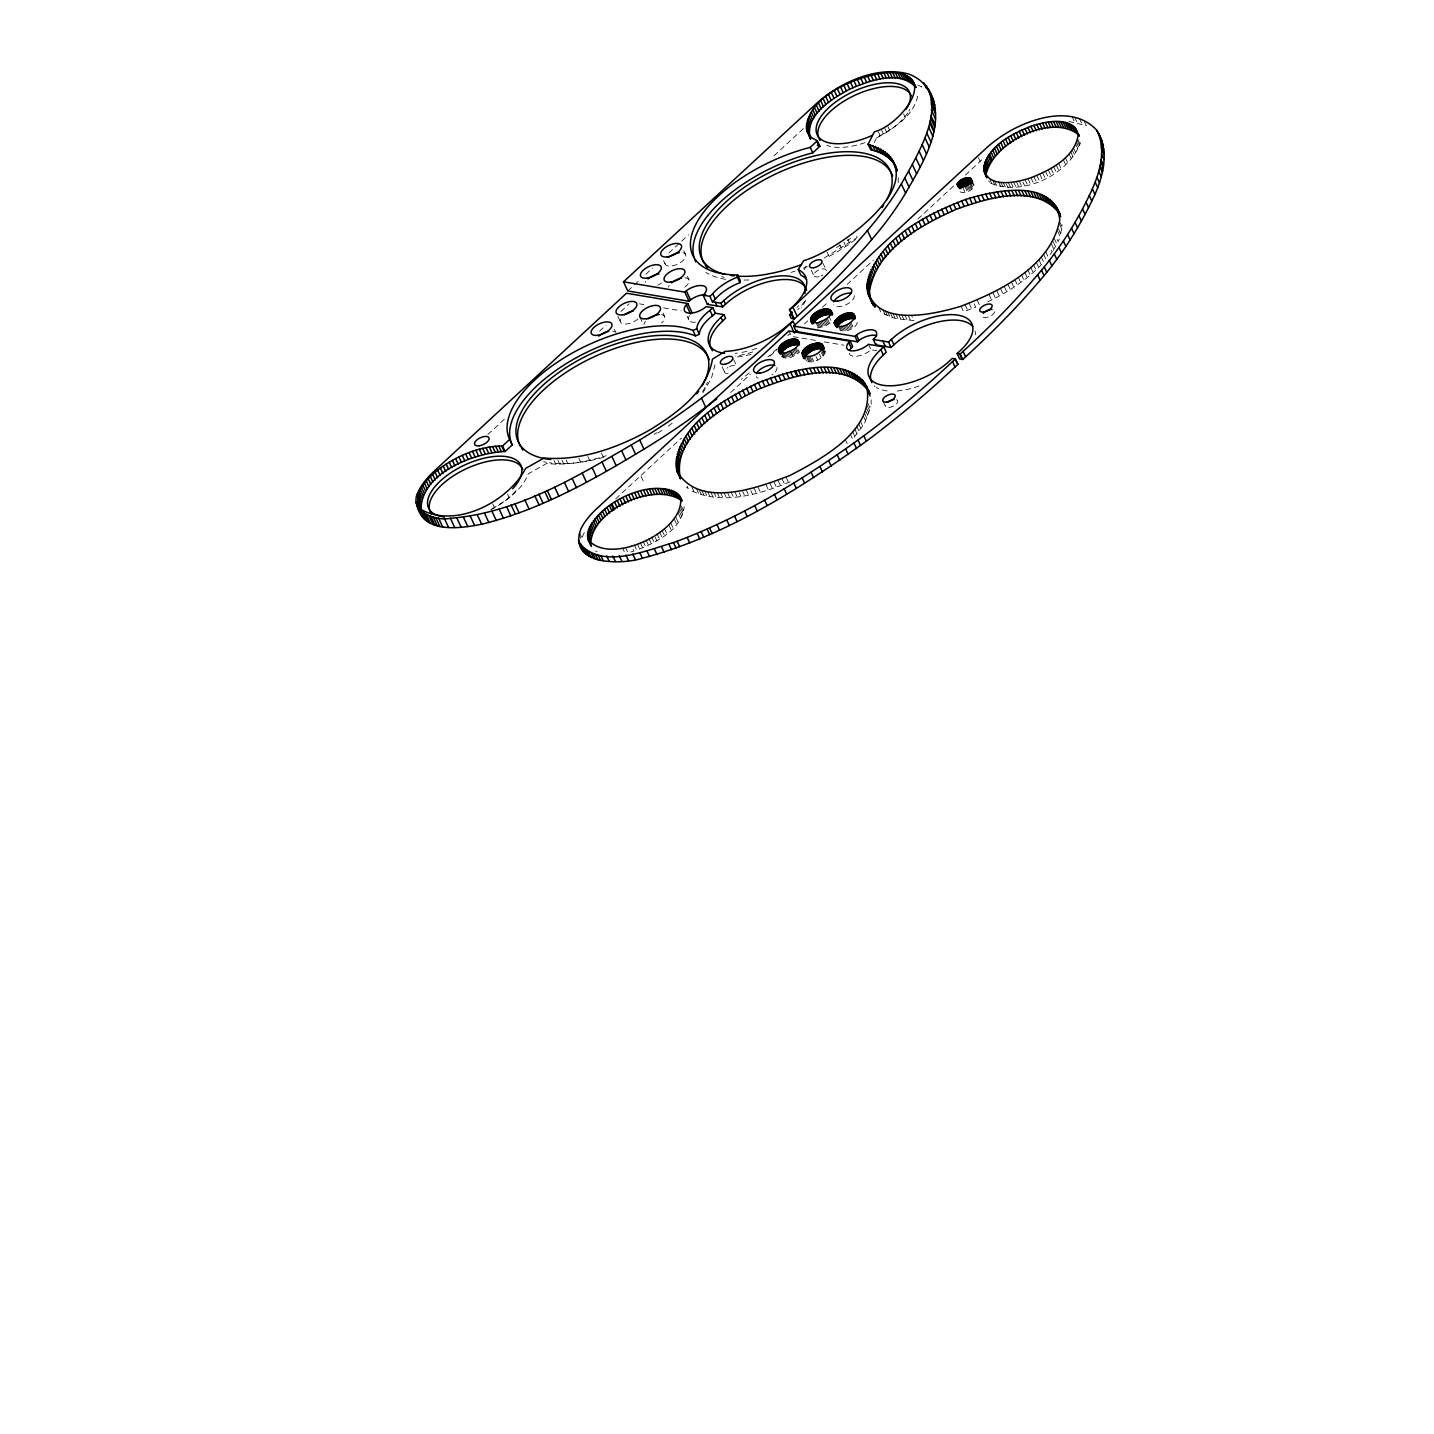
<?xml version="1.0" encoding="UTF-8"?>
<svg xmlns="http://www.w3.org/2000/svg" width="1434" height="1434" viewBox="0 0 1434 1434"><rect width="100%" height="100%" fill="white"/><g stroke="black" fill="none" stroke-linecap="round" stroke-linejoin="round"><path stroke-width="0.75" stroke-dasharray="5 3.75" d="M825.5 351.294C823.743 359.038 811.931 364.684 805.048 360.49M871.137 404.245L871.155 399.835M1057.629 231.179L1060.156 236.61L1062.325 224.923M898.168 182.799L898.311 175.217M715.046 364.594L711.443 378.235L702.875 392.862M917.688 96.221C913.315 116.262 893.776 128.361 876.873 137.323L874.202 142.629M990.751 183.247C1022.908 196.691 1068.438 174.948 1080.501 142.719M634.258 544.741L636.786 550.172C656.252 542.375 681.867 529.953 684.179 506.543M850.129 433.928L852.656 439.36L864.361 423.765L870.868 406.539M960.027 191.833C964.957 194.253 973.973 190.346 973.937 184.538M584.337 532.552A75.142 35.276 -25 0 0 583.387 534.416L581.451 539.489L578.924 534.057M1059.224 239.066L1058.131 241.575L1055.603 236.144M1053.094 250.43L1056.876 244.103L1054.349 238.671M804.062 269.7L806.231 266.132M1050.262 254.427L1052.144 251.828L1049.616 246.397M987.65 301.929C1008.371 291.998 1028.035 279.182 1043.755 262.261L1041.227 256.829M965.405 175.091L982.577 159.12M627.787 290.959L632.717 286.406M634.348 284.882L639.277 280.329M645.856 274.252L652.416 268.176M668.853 252.993L688.553 234.764M773.966 155.804L803.524 128.468M487.847 434.484L505.915 417.778M599.52 331.218L606.098 325.142M620.886 311.483L629.096 303.883M804.438 323.923L807.718 320.875M822.507 307.217L827.436 302.664M847.135 284.434L873.431 260.128M917.778 219.133L953.897 185.721M615.67 498.871L681.365 438.123M730.641 392.558L750.358 374.328M770.058 356.116L776.636 350.039M781.422 356.528C787.051 360.454 794.902 356.134 799.455 352.172L796.928 346.741M490.697 509.895A50.853 23.876 -25 0 0 501.434 503.459C512.279 495.806 523.535 486.789 528.178 473.883L546.533 463.541C566.699 465.548 587.008 461.676 606.223 455.743M817.38 327.92L824.855 326.396L831.612 322.023L829.085 316.591M842.027 326.145L844.554 331.577C849.627 330.376 859.952 325.841 856.69 319.423M824.317 257.941L857.173 237.632L855.471 233.975M503.621 501.846L491.217 509.285M662.096 430.308L658.547 432.602A103.965 48.81 -25 0 1 654.926 434.825M654.155 434.377L656.951 432.709M692.138 491.145C724.475 505.646 761.669 493.654 792.59 480.856M961.067 306.195L963.594 311.626L967.627 310.228L975.694 307.163L973.166 301.749M630.87 552L633.828 551.14L631.301 545.709M878.683 307.396L881.211 312.827L895.372 318.599L913.96 320.589L911.432 315.157M1068.814 121.442L1086.291 125.6L1083.763 120.169M639.492 303.829L643.866 304.564M663.583 307.88L681.096 310.82M815.498 340.414L791.407 336.363L788.879 330.949M824.245 341.884L843.963 345.2M849.197 353.248A13.731 6.435 -25 0 0 850.721 355.309L851.384 355.668A13.731 6.435 -25 0 0 871.012 349.735L876.748 350.703M917.85 85.036L921.775 87.062L920.072 83.423M595.594 550.979L597.082 551.857M686.545 487.219L688.266 488.618L685.739 483.186M988.564 180.989L989.568 182.172M1079.39 118.466L1081.917 123.898M1074.604 117.086L1077.131 122.517M1072.023 116.566L1074.55 121.998M1077.705 138.99L1080.232 144.422M1077.239 140.747L1079.766 146.178M1076.593 142.558L1079.121 147.989M1075.769 144.386L1078.296 149.817M1073.6 148.15L1076.127 153.581M1072.256 150.068L1074.783 155.481M1070.75 151.968L1073.277 157.399M1069.083 153.886L1071.61 159.317M1065.319 157.686L1067.846 163.118M1063.221 159.568L1065.749 164.982M1058.65 163.207L1061.178 168.638M1056.213 164.964L1058.74 170.395M1053.649 166.667L1056.195 172.098M1051.014 168.334L1053.542 173.747M1048.29 169.911L1050.835 175.342M1045.511 171.435L1048.039 176.848M1042.661 172.869L1045.189 178.3M1039.775 174.231L1042.303 179.644M1059.69 221.732L1062.218 227.164M1036.854 175.504L1039.381 180.917M1059.439 224.027L1061.967 229.44M1033.896 176.669L1036.424 182.1M1058.4 228.741L1060.927 234.172M1030.938 177.744L1033.466 183.176M1027.963 178.73L1030.508 184.161M1025.023 179.608L1027.551 185.022M1052.914 241.235L1055.46 246.666M1022.944 182.172L1024.629 185.793M1051.355 243.816L1053.882 249.229M1019.198 181.025L1021.725 186.438M1016.347 181.562L1018.875 186.976M1013.569 181.975L1016.097 187.406M1045.709 251.613L1048.236 257.045M1010.845 182.279L1013.372 187.711M1043.54 254.23L1046.067 259.644M1008.192 182.459L1010.737 187.89M1006.489 184.341L1008.174 187.962M1003.191 182.476L1005.718 187.908M1038.772 259.429L1041.299 264.86M1000.842 182.297L1003.388 187.729M1036.19 262.028L1038.718 267.459M998.62 181.993L1001.147 187.424M994.569 181.06L997.096 186.474M1033.466 264.591L1036.011 270.022M992.74 180.415L995.286 185.828M989.568 178.784L992.095 184.215M1030.634 267.154L1033.161 272.585M978.49 157.794L980.175 161.415M1027.694 269.682L1030.221 275.113M1024.629 272.173L1027.156 277.604M1021.456 274.647L1023.984 280.078M1018.176 277.067L1020.703 282.498M971.589 180.29L974.116 185.721M971.41 180.971L973.955 186.402M970.549 182.423L973.077 187.854M969.868 183.176L972.395 188.607M1014.806 279.451L1017.333 284.882M969.904 185.703L971.589 189.324M968.129 184.592L970.657 190.023M967.108 185.237L969.635 190.668M1011.346 281.799L1013.874 287.212M966.014 185.811L968.542 191.242M964.867 186.312L967.394 191.726M962.59 187.012L965.118 192.425M1007.797 284.075L1010.325 289.507M1004.176 286.316L1006.704 291.729M1000.484 288.485L1003.011 293.916M996.72 290.6L999.247 296.013M992.902 292.644L995.429 298.057M989.03 294.615L991.557 300.029M903.599 113.949L905.32 117.606M977.181 300.082L979.709 305.514M887.879 126.515L889.582 130.171M969.133 303.309L971.66 308.74M884.832 128.433L886.535 132.089M965.1 304.797L967.627 310.228M881.677 130.261L883.38 133.918M878.468 132.018L880.171 135.674M908.081 315.104L910.608 320.535M904.818 314.942L907.346 320.356M901.663 314.655L904.191 320.087M898.598 314.279L901.144 319.692M895.676 313.777L898.204 319.208M892.844 313.186L895.372 318.599M890.156 312.469L892.683 317.9M887.592 311.662L890.12 317.093M885.154 310.748L887.682 316.179M882.86 309.726L885.387 315.157M847.852 239.442L849.555 243.099M843.855 242.095L845.558 245.752M839.786 244.694L841.489 248.333M827.024 252.008L828.727 255.664M868.484 344.321L871.012 349.735M850.81 322.202L853.338 327.633M822.775 262.834L826.199 270.148M849.681 322.973L852.226 328.404M848.498 323.69L851.025 329.121M847.046 324.442L849.77 329.784M882.806 400.857L885.334 406.288M845.952 324.926L848.48 330.358M844.644 325.428L847.171 330.86M843.317 325.841L845.845 331.272M840.772 326.36L843.3 331.792M839.589 326.468L842.116 331.899M838.478 326.468L841.005 331.899M811.268 270.219L813.831 275.704M867.911 403.456L870.438 408.887M827.167 318.24L829.694 323.672M867.301 405.84L869.829 411.271M826.056 319.011L828.583 324.442M866.53 408.278L869.058 413.709M824.855 319.728L827.4 325.159M823.618 320.374L826.145 325.805M865.598 410.751L868.126 416.165M822.309 320.965L824.855 326.396M864.505 413.243L867.032 418.674M821.001 321.467L823.528 326.88M819.692 321.879L822.22 327.293M863.25 415.77L865.778 421.202M818.402 322.184L820.929 327.615M817.147 322.399L819.674 327.812M815.946 322.507L818.491 327.92M860.257 420.915L862.784 426.328M822.811 347.243L825.321 352.8M858.518 423.496L861.045 428.927M822.453 348.175L824.998 353.606M821.969 349.018L824.496 354.431M821.341 349.86L823.869 355.291M856.636 426.095L859.163 431.526M821.395 352.513L823.08 356.134M854.61 428.712L857.138 434.143M819.477 354.162L821.162 357.783M852.441 431.329L854.969 436.743M815.928 356.313L817.613 359.916M812.002 357.801L813.687 361.404M809.869 356.295L812.397 361.727M808.615 356.51L811.142 361.942M807.414 356.618L809.959 362.031M845.092 439.127L847.619 444.54M806.32 356.618L808.848 362.031M804.402 356.295L806.93 361.727M796.013 347.584L798.559 352.997M795.01 348.39L797.537 353.804M793.898 349.161L796.426 354.574M792.697 349.878L795.225 355.291M791.443 350.523L793.97 355.955M790.439 350.971L792.966 356.403M790.152 351.115L792.679 356.528M788.843 351.599L791.371 357.03M787.517 352.011L790.044 357.442M786.226 352.334L788.754 357.747M784.972 352.531L787.517 357.962M783.789 352.639L786.316 358.07M782.677 352.639L785.205 358.07M781.673 352.531L784.201 357.962M780.759 352.316L783.305 357.747M683.857 250.771L685.577 254.427M733.616 359.414L737.022 366.728M786.083 477.181L788.61 482.595M782.068 478.831L784.595 484.262M687.352 276.296L689.055 279.953M778.035 480.408L780.58 485.839M722.091 366.799L724.654 372.284M774.001 481.896L776.529 487.327M769.968 483.294L772.496 488.725M663.53 260.612L665.233 264.268M765.935 484.602L768.463 490.016M687.029 316.197L688.732 319.854M757.905 486.915L760.432 492.346M753.908 487.918L756.453 493.35M750.807 490.643L752.491 494.246M746.056 489.621L748.584 495.053M662.956 312.988L664.659 316.645M742.185 490.32L744.73 495.752M739.227 492.722L740.912 496.343M734.62 491.396L737.166 496.827M730.946 491.79L733.473 497.204M727.325 492.059L729.852 497.473M723.794 492.203L726.321 497.634M639.779 316.771L643.185 324.084M720.334 492.256L722.879 497.688M716.982 492.203L719.51 497.634M713.72 492.041L716.247 497.455M710.565 491.754L713.092 497.186M707.518 491.378L710.045 496.791M704.578 490.876L707.105 496.307M701.746 490.285L704.291 495.698M699.057 489.568L701.584 494.999M617.857 316.448L620.42 321.933M696.494 488.761L699.021 494.192M691.762 486.825L694.289 492.256M614.344 329.3L616.046 332.939M681.311 506.077L683.839 511.49M680.827 507.833L683.373 513.264M680.164 509.644L682.709 515.057M679.322 511.472L681.849 516.903M678.3 513.354L680.827 518.785M675.755 517.154L678.282 522.585M674.231 519.072L676.758 524.503M670.718 522.89L673.245 528.321M668.746 524.79L671.273 530.204M641.052 476.357L643.579 481.77M664.39 528.483L666.918 533.914M662.042 530.293L664.569 535.707M659.586 532.032L662.114 537.463M657.023 533.735L659.55 539.166M655.213 537.194L656.897 540.815M651.645 536.961L654.173 542.393M648.849 538.467L651.377 543.898M645.999 539.901L648.527 545.332M643.095 541.245L645.623 546.677M601.455 453.054L603.158 456.693M640.173 542.518L642.701 547.931M637.216 543.683L639.743 549.097M587.797 456.604L589.499 460.26M625.421 547.322L627.949 552.753M622.535 547.967L624.22 551.588M578.924 458.342L580.627 461.999M566.089 459.991L567.792 463.648M561.985 460.278L563.687 463.935M557.969 460.422L559.672 464.078M554.062 460.439L555.765 464.096M579.408 532.462L581.935 537.893M507.493 494.085L509.195 497.741M492.74 503.89L494.443 507.546M725.658 279.343A110.759 52 -25 0 1 705.869 272.388M819.208 276.601A6.776 3.191 -25 0 1 813.741 274.844A6.776 3.191 -25 0 1 820.158 269.449A6.776 3.191 -25 0 1 826.289 270.65M823.026 274.88A6.776 3.191 -25 0 1 821.162 275.884M661.253 283.107A11.293 5.306 -25 0 1 657.704 285.258M645.157 282.283A11.293 5.306 -25 0 1 645.641 281.44M798.397 305.747A50.853 23.876 -25 0 1 797.071 307.342M850.559 238.295A103.965 48.81 -25 0 1 847.189 240.679M840.181 245.304A103.965 48.81 -25 0 1 836.56 247.526M805.729 300.011A50.853 23.876 -25 0 1 801.337 307.808M909.855 109.271A50.853 23.876 -25 0 1 908.851 111.135M907.686 113.035A50.853 23.876 -25 0 1 906.342 114.935L904.836 116.853A50.853 23.876 -25 0 1 876.748 137.736M865.025 142.629A50.853 23.876 -25 0 1 832.706 146.877M830.609 146.465A50.853 23.876 -25 0 1 826.826 145.282M855.542 239.514A103.965 48.81 -25 0 1 826.988 257.511M807.252 266.616A103.965 48.81 -25 0 1 803.219 268.194M795.153 271.08A103.965 48.81 -25 0 1 791.102 272.37M748.978 279.988A103.965 48.81 -25 0 1 742.167 279.971M724.242 277.354A103.965 48.81 -25 0 1 721.678 276.529M684.932 277.82A11.293 5.306 -25 0 1 689.145 281.709A11.293 5.306 -25 0 1 682.584 288.575M668.459 287.069A11.293 5.306 -25 0 1 669.266 285.42M682.925 252.76A11.293 5.306 -25 0 1 683.444 260.217A11.293 5.306 -25 0 1 669.553 266.115A11.293 5.306 -25 0 1 666.129 259.877M804.635 301.212A56.912 26.708 -25 0 1 797.77 309.708M896.501 399.692A6.776 3.191 -25 0 1 893.149 406.252A6.776 3.191 -25 0 1 885.28 405.23M919.051 385.979A50.853 23.876 -25 0 1 895.282 391.141M887.144 390.926A50.853 23.876 -25 0 1 876.282 387.431M875.152 386.624A50.853 23.876 -25 0 1 874.148 385.746M776.905 367.48A11.293 5.306 -25 0 1 774.45 372.786M772.854 374.149A11.293 5.306 -25 0 1 771.94 374.812M758.156 378.164A11.293 5.306 -25 0 1 756.31 376.64M994.694 311.752A6.776 3.191 -25 0 1 987.65 317.165A6.776 3.191 -25 0 1 982.218 315.193M975.03 330.895A50.853 23.876 -25 0 1 975.425 334.785M854.216 295.494A11.293 5.306 -25 0 1 845.863 304.815A11.293 5.306 -25 0 1 833.674 304.815M637.879 318.993A11.293 5.306 -25 0 1 633.29 321.951L632 322.525A11.293 5.306 -25 0 1 621.854 323.421A11.293 5.306 -25 0 1 621.872 317.29M728.131 373.539A6.776 3.191 -25 0 1 724.546 371.782A6.776 3.191 -25 0 1 727.827 367.534M729.673 366.53A6.776 3.191 -25 0 1 736.753 366.297M756.668 348.319A50.853 23.876 -25 0 1 749.265 350.685M746.827 351.33A50.853 23.876 -25 0 1 742.023 352.37M737.363 353.087A50.853 23.876 -25 0 1 735.104 353.338M789.578 334.05A50.853 23.876 -25 0 1 787.75 335.592M750.968 354.341A50.853 23.876 -25 0 1 734.602 357.138M516.079 490.482A50.853 23.876 -25 0 1 503.89 501.703M707.446 382.161A103.965 48.81 -25 0 1 706.353 384.671M705.098 387.198A103.965 48.81 -25 0 1 702.104 392.324M672.205 423.155A103.965 48.81 -25 0 1 665.555 427.977M603.75 457.231A103.965 48.81 -25 0 1 549.365 462.788M546.426 462.304A103.965 48.81 -25 0 1 543.611 461.694M661.54 314.62A11.293 5.306 -25 0 1 664.802 318.007L664.641 318.778A11.293 5.306 -25 0 1 661.504 322.973M643.884 324.532A11.293 5.306 -25 0 1 645.515 321.252M776.852 349.036A682.405 320.374 -25 0 1 767.835 357.012M749.247 372.84A682.405 320.374 -25 0 1 741.306 379.383M612.677 331.093A11.293 5.306 -25 0 1 614.792 331.72M695.347 322.274A13.731 6.435 -25 0 1 690.704 321.664L690.041 321.306A13.731 6.435 -25 0 1 689.36 315.605M752.725 351.922A56.912 26.708 -25 0 1 735.534 356.134"/><path stroke-width="1.5" d="M778.393 349.86C779.487 342.152 795.512 334.337 799.33 342.618C797.878 347.817 792.267 350.47 787.517 352.011C783.233 355.937 774.45 346.221 780.239 354.126M802.52 355.058C809.045 359.629 824.944 352.531 821.987 344.142C814.225 340.324 796.748 348.982 804.205 358.679M810.568 319.71C811.662 312.003 827.687 304.187 831.487 312.487C830.035 317.667 824.425 320.32 819.692 321.879C815.803 325.715 806.912 316.663 812.253 323.331M834.194 322.955C837.976 331.182 853.051 323.564 855.13 316.448C851.348 308.238 836.273 315.838 834.194 322.955L835.897 326.576M793.719 318.832L789.453 309.708L792.912 307.145A682.405 320.374 -25 0 0 865.562 232.702L868.61 229.135A386.517 181.455 -25 0 0 901.341 183.946C917.258 155.213 956.89 93.64 909.228 74.209C886.624 67.774 862.139 74.622 841.991 85.52A75.142 35.276 -25 0 0 817.057 102.979L623.521 281.817L627.787 290.959L689.091 301.265L691.529 299.15A13.731 6.435 -25 0 1 703.538 294.705L704.632 294.651A13.731 6.435 -25 0 1 705.671 294.669M792.428 312.11L789.542 314.763L791.245 318.42L794.293 318.94L797.179 316.269A682.405 320.374 -25 0 0 869.811 241.844L878.289 231.788A386.517 181.455 -25 0 0 905.607 193.07C922.833 162.777 948.179 123.826 928.39 88.98M1096.598 130.064C1110.741 151.663 1102.567 179.662 1091.812 200.957C1077.651 230.318 1059.816 257.923 1038.252 282.39A682.405 320.374 -25 0 1 965.62 356.815L962.734 359.486L959.687 358.966L957.159 353.553L960.206 354.055L963.092 351.402A682.405 320.374 -25 0 0 1035.724 276.959C1057.288 252.492 1075.124 224.887 1089.284 195.526C1098.785 175.97 1107.586 150.588 1096.598 130.064C1074.514 106.421 1037.284 116.369 1012.171 129.777A75.142 35.276 -25 0 0 987.237 147.236L793.701 326.092L796.228 331.505L857.532 341.812L859.97 339.697A13.731 6.435 -25 0 1 871.98 335.251L873.073 335.197A13.731 6.435 -25 0 1 876.748 335.753M866.638 386.355C875.511 430.254 822.417 458.522 790.062 475.425C757.69 487.757 700.168 509.446 677.099 471.553C672.761 426.4 723.704 399.602 758.407 382.645C790.708 370.689 852.441 349.788 869.918 393.705L864.648 382.788M677.099 471.553L680.433 478.902C671.345 435.076 724.654 406.718 756.955 389.815C790.188 376.819 842.995 357.371 869.165 391.787M866.889 286.137C875.332 239.532 925.432 214.939 965.62 199.434C993.386 190.973 1053.631 176.974 1059.798 219.492C1051.337 266.097 1001.237 290.708 961.067 306.195C933.283 314.655 873.037 328.655 866.889 286.137L869.416 291.568L870.725 299.885M869.416 291.568C876.246 249.14 920.359 225.479 956.03 209.31C987.47 198.322 1036.657 182.136 1060.264 214.688L1056.822 207.428M916.075 87.528C899.01 69.065 869.237 80.86 849.663 89.177C832.078 98.838 803.793 115.186 810.479 138.99C792.267 100.505 860.812 73.206 889.887 72.542C941.762 73.367 899.943 125.332 874.328 131.856L868.09 144.225L870.653 149.71C880.512 151.95 890.675 156.933 895.605 166.219M983.706 168.423C987.614 145.963 1011.615 134.007 1030.849 126.317C1045.099 121.496 1074.03 114.971 1078.063 135.638C1074.174 158.099 1050.172 170.072 1030.938 177.744C1016.67 182.584 987.739 189.091 983.706 168.423L986.628 176.938L984.082 171.524M986.234 173.855C993.69 141.948 1052.144 112.623 1079.103 135.19M795.547 326.683L792.984 321.198L789.525 323.761A56.912 26.708 -25 0 1 725.012 351.402L712.483 359.109C706.854 391.93 676.651 413.297 650.211 429.734C618.09 447.731 581.29 461.049 543.988 458.055L525.633 468.398C508.586 501.47 456.173 528.913 421.327 509.608C410.106 494.085 428.658 476.877 440.363 468.058C458.432 455.187 480.121 446.117 502.545 445.992L509.644 439.413A110.759 52 -25 0 1 567.344 355.901A110.759 52 -25 0 1 692.981 330.429L696.781 328.798A35.294 16.563 -25 0 1 709.938 310.389L712.823 307.736L715.387 313.221L723.883 314.638L725.586 318.294L722.7 320.965A50.853 23.876 -25 0 0 711.156 348.695M418.531 505.198L421.076 510.665C419.965 473.13 473.722 452.983 505.109 451.459L512.207 444.898A110.759 52 -25 0 1 569.907 361.386A110.759 52 -25 0 1 695.526 335.897L699.326 334.283A35.294 16.563 -25 0 1 712.501 315.874L715.387 313.221M680.325 496.791C686.832 530.903 610.006 566.771 588.155 539.668C584.57 506.22 662.723 468.703 682.01 500.412M590.683 545.099C590.073 510.163 654.657 480.731 682.046 500.932L679.501 495.519M623.521 281.817L684.825 292.124L687.262 290.026A13.731 6.435 -25 0 1 703.664 285.94A13.731 6.435 -25 0 1 703.126 295.207L709.884 296.336L712.429 301.803L715.315 299.15A35.294 16.563 -25 0 1 739.872 282.659L737.327 277.174L737.65 274.969A110.759 52 -25 0 1 697.318 221.607A110.759 52 -25 0 1 810.21 147.379L817.308 140.801L819.872 146.286L812.773 152.846A110.759 52 -25 0 0 694.074 257.528M739.872 282.659L740.213 280.455L737.65 274.969M957.141 184.072C957.858 190.919 969.671 185.488 971.41 180.971C970.693 174.123 958.88 179.555 957.141 184.072L958.826 187.693M796.963 339.446L799.491 344.859C792.518 343.712 784.344 347.44 781.1 353.786L778.572 348.372M829.121 309.296L831.648 314.727C824.693 313.562 816.52 317.29 813.275 323.654L810.73 318.223M821.359 343.73L823.887 349.143C816.806 347.136 808.095 351.294 804.725 357.765L802.198 352.334M836.9 327.615C840.145 321.252 848.319 317.541 855.291 318.689L852.764 313.257M789.453 309.708L792.339 307.037A56.912 26.708 -25 0 0 798.254 269.556L803.685 260.665C840.503 250.287 946.332 173.012 868.09 144.225M969.026 177.816L971.553 183.247L965.082 184.663L960.027 188.786L957.482 183.355M692.03 312.666L687.782 303.524L685.613 305.675A13.731 6.435 -25 0 0 689.485 313.168A13.731 6.435 -25 0 0 706.084 306.607L712.823 307.736M849.627 350.398A13.731 6.435 -25 0 1 850.559 348.82L852.71 346.67L850.183 341.238L848.014 343.389A13.731 6.435 -25 0 0 848.193 349.896L848.838 350.237A13.731 6.435 -25 0 0 868.484 344.321L883.738 346.885L886.266 352.298L883.38 354.969A50.853 23.876 -25 0 0 870.922 380.368M709.884 296.336L712.752 293.665A35.294 16.563 -25 0 1 737.327 277.174M712.429 301.803L720.926 303.237L723.812 300.584A50.853 23.876 -25 0 1 776.063 276.314A50.853 23.876 -25 0 1 805.281 290.582M703.126 295.207L707.392 304.331L722.628 306.894L725.514 304.223A50.853 23.876 -25 0 1 805.012 286.943M724.762 353.284A50.853 23.876 -25 0 1 720.997 317.308L723.883 314.638M687.782 303.524L626.479 293.235L433.122 472.109A75.142 35.276 -25 0 0 418.459 491.288C407.507 510.45 435.219 521.671 450.419 518.301C519.735 512.709 580.985 474.206 639.689 440.005A386.517 181.455 -25 0 0 699.756 399.405L704.166 396.053A682.405 320.374 -25 0 0 790.098 323.869L792.984 321.198M797.25 330.34L794.364 332.993L790.098 323.869M793.701 326.092L855.005 336.381L857.442 334.283A13.731 6.435 -25 0 1 869.452 329.82L870.546 329.766A13.731 6.435 -25 0 1 873.306 339.464L875.833 344.877L891.07 347.44L893.956 344.787A50.853 23.876 -25 0 1 972.7 326.486M873.306 339.464L888.542 342.027L891.428 339.356A50.853 23.876 -25 0 1 958.127 315.175A50.853 23.876 -25 0 1 960.045 350.882L957.159 353.553M850.183 341.238L788.879 330.949L595.522 509.823A75.142 35.276 -25 0 0 580.86 529.003C567.523 565.39 621.693 565.05 642.378 558.238C725.604 536.244 799.867 488.994 869.112 439.198A682.405 320.374 -25 0 0 955.044 366.996L957.93 364.344L955.385 358.912L952.337 358.41L949.469 361.063A50.853 23.876 -25 0 1 882.77 385.244A50.853 23.876 -25 0 1 880.852 349.538L883.738 346.885M579.103 542.608C601.222 570.32 645.712 550.513 673.46 542.608C743.063 516.957 806.948 477.45 866.584 433.767A682.405 320.374 -25 0 0 952.517 361.583L955.385 358.912M716.821 398.795A682.405 320.374 -25 0 1 708.432 405.195L695.884 414.569A386.517 181.455 -25 0 1 643.938 449.147C593.013 480.085 540.026 509.984 481.699 524.235C459.938 528.411 423.532 534.219 416.685 504.893M789.542 314.763L792.016 315.175M957.93 364.344L954.811 358.823M807.181 131.946L811.411 137.556L817.308 140.801M817.272 145.175L819.872 146.286M705.008 264.824L706.245 266.491A103.965 48.81 -25 0 0 707.643 268.068M421.811 512.243L422.743 513.713M932.656 98.121L926.436 85.807M871.46 301.785L873.449 305.37L870.922 299.939M1098.569 133.254L1102.567 142.181M1100.936 140.335L1103.463 145.748M1101.312 144.207L1103.839 149.62M1101.222 146.698L1103.75 152.112M1101.402 148.634L1103.929 154.065M1101.437 154.119L1103.965 159.532M1101.007 159.748L1103.535 165.161M1100.667 162.06L1103.194 167.491M1100.129 165.519L1102.674 170.933M1099.806 166.989L1102.334 172.403M1098.803 171.417L1101.33 176.83M1075.751 128.504L1079.372 136.176M1074.747 127.321L1077.275 132.753M1073.564 126.246L1076.092 131.677M1097.028 177.422L1099.555 182.853M1072.22 125.278L1074.747 130.709M1070.696 124.417L1073.241 129.849M1069.029 123.665L1071.556 129.078M1095.235 182.333L1097.763 187.764M1067.219 123.019L1069.746 128.433M1065.247 122.482L1067.792 127.913M1063.15 122.069L1065.695 127.501M1092.367 188.912L1094.895 194.343M1060.927 121.765L1063.454 127.196M1058.597 121.603L1061.124 127.017M1056.141 121.531L1058.668 126.963M1089.284 195.526L1091.812 200.957M1053.578 121.603L1056.105 127.034M1050.943 121.782L1053.47 127.214M1086.022 202.176L1088.549 207.607M1048.218 122.087L1050.746 127.518M1045.422 122.517L1047.967 127.931M1042.59 123.055L1045.117 128.468M1082.545 208.862L1085.072 214.293M1039.686 123.7L1042.213 129.132M1036.764 124.471L1039.291 129.885M1078.87 215.566L1081.397 220.997M1033.806 125.332L1036.334 130.763M1030.849 126.317L1033.376 131.749M1075.016 222.306L1077.543 227.737M1027.891 127.393L1030.419 132.824M1071.521 228.203L1074.048 233.617M1024.934 128.576L1027.461 134.007M1022.012 129.849L1024.539 135.262M1055.747 205.689L1060.174 214.795M1059.063 213.146L1060.748 216.767M1054.51 204.022L1057.037 209.436M1053.112 202.427L1055.639 207.858M1067.595 234.602L1070.122 240.016M1019.126 131.193L1021.653 136.624M1051.552 200.939L1054.08 206.371M1049.849 199.541L1052.377 204.972M1047.985 198.233L1050.513 203.664M1016.276 132.645L1018.803 138.058M1045.978 197.014L1048.505 202.445M1043.809 195.902L1046.354 201.334M1013.479 134.151L1016.007 139.582M1063.419 241.02L1065.946 246.451M1041.514 194.881L1044.042 200.312M1039.076 193.966L1041.622 199.398M1010.773 135.746L1013.3 141.177M1036.513 193.16L1039.041 198.591M1008.12 137.395L1010.647 142.826M1033.824 192.461L1036.352 197.874M1058.973 247.473L1061.501 252.904M1031.01 191.851L1033.538 197.283M1005.575 139.098L1008.102 144.529M1028.07 191.367L1030.598 196.781M1003.119 140.855L1005.664 146.286M1025.023 190.973L1027.551 196.404M1054.295 253.943L1056.822 259.375M1000.789 142.665L1003.316 148.096M1021.85 190.704L1024.378 196.117M998.566 144.511L1001.093 149.925M1018.588 190.525L1021.116 195.956M996.469 146.376L998.996 151.807M1049.365 260.414L1051.893 265.846M1015.236 190.471L1017.764 195.902M994.515 148.276L997.042 153.689M1011.777 190.525L1014.322 195.938M992.704 150.176L995.232 155.607M991.037 152.094L993.565 157.525M1044.203 266.903L1046.73 272.335M1008.245 190.686L1010.773 196.1M989.532 154.012L992.059 159.425M988.582 155.338L991.109 160.769M1004.642 190.955L1007.17 196.368M988.187 155.912L990.715 161.343M1041.496 270.148L1044.024 275.579M987.004 157.812L989.532 163.225M1000.95 191.331L1003.477 196.745M986 159.676L988.546 165.107M985.176 161.522L987.721 166.936M1037.589 274.772L1040.116 280.186M984.531 163.315L987.076 168.746M997.204 191.815L999.731 197.229M984.082 165.071L986.61 170.503M983.796 166.774L986.341 172.205M983.814 170.001L986.341 175.432M985.212 174.303L986.897 177.924M993.386 192.407L995.913 197.82M989.514 193.106L992.059 198.519M985.606 193.895L988.134 199.326M981.663 194.809L984.19 200.24M971.051 178.623L972.736 182.243M970.531 178.246L972.216 181.867M929.859 92.493L934.126 101.635M969.85 177.977L971.535 181.598M977.683 195.813L980.211 201.244M930.756 96.078L935.022 105.202M923.944 82.903L926.507 88.37M968.093 177.78L970.621 183.211M931.15 99.932L935.398 109.074M967.072 177.852L969.599 183.283M931.042 102.423L935.309 111.565M965.978 178.031L968.506 183.462M931.222 104.377L935.488 113.519M964.831 178.336L967.358 183.767M973.668 196.924L976.196 202.355M963.684 178.73L966.211 184.161M931.258 109.862L935.524 118.986M962.537 179.232L965.082 184.663M961.443 179.806L963.989 185.237M969.653 198.125L972.18 203.556M930.845 115.491L935.093 124.615M960.421 180.451L962.949 185.882M930.487 117.803L934.753 126.945M913.512 82.043L915.967 87.259M959.489 181.15L962.017 186.563M912.544 80.573L915.107 86.058M911.397 79.229L913.942 84.714M958.683 181.867L961.21 187.298M910.034 77.992L912.58 83.459M929.967 121.245L934.215 130.386M958.002 182.62L960.547 188.033M908.475 76.862L911.02 82.347M929.626 122.732L933.893 131.856M965.62 199.434L968.147 204.865M906.718 75.859L909.281 81.344M904.8 74.98L907.346 80.465M928.64 127.16L932.889 136.284M902.685 74.245L905.248 79.712M961.569 200.832L964.096 206.263M900.427 73.618L902.99 79.103M926.848 133.165L931.114 142.307M898.007 73.152L900.552 78.619M957.536 202.319L960.063 207.733M895.425 72.811L897.989 78.278M925.073 138.076L929.322 147.218M892.719 72.596L895.282 78.081M953.502 203.897L956.03 209.31M889.887 72.542L892.45 78.01M922.187 144.655L926.454 153.796M949.505 205.546L952.033 210.977M886.947 72.614L889.492 78.081M883.882 72.829L886.445 78.296M945.508 207.303L948.035 212.716M919.122 151.269L923.371 160.411M880.745 73.17L883.29 78.655M941.564 209.113L944.092 214.544M877.518 73.654L880.082 79.139M915.842 157.919L920.108 167.061M874.22 74.281L876.783 79.766M937.639 211.013L940.166 216.444M870.886 75.034L873.449 80.519M912.365 164.605L916.631 173.729M933.767 213.003L936.294 218.416M867.498 75.912L870.062 81.397M929.949 215.046L932.476 220.46M908.708 171.309L912.956 180.451M864.093 76.934L866.656 82.401M926.185 217.143L928.73 222.575M860.669 78.063L863.232 83.531M904.836 178.049L909.102 187.191M857.245 79.3L859.808 84.785M922.492 219.33L925.02 224.744M893.041 160.733L896.573 168.334M891.858 158.726L894.422 164.193M894.798 165.053L897.361 170.538M890.478 156.79L893.024 162.275M895.39 167.366L897.092 171.005M888.901 154.98L891.446 160.465M853.839 80.662L856.385 86.148M887.126 153.277L889.689 158.762M901.341 183.946L905.607 193.07M918.871 221.553L921.399 226.984M885.172 151.681L887.718 157.166M883.021 150.194L885.567 155.679M850.452 82.132L853.015 87.617M880.691 148.831L883.254 154.316M915.322 223.847L917.868 229.261M878.182 147.594L880.745 153.062M847.118 83.692L849.663 89.177M875.511 146.465L878.074 151.95M911.863 226.178L914.39 231.609M872.679 145.479L875.224 150.946M843.819 85.359L846.383 90.844M869.667 144.601L872.231 150.086M908.493 228.562L911.02 233.993M840.611 87.115L843.156 92.601M963.092 351.402L965.62 356.815M905.23 230.982L907.758 236.413M837.456 88.944L840.019 94.429M960.206 354.055L962.734 359.486M959.633 353.965L962.16 359.378M902.058 233.455L904.585 238.886M834.409 90.862L836.972 96.329M898.993 235.947L901.52 241.378M831.469 92.834L834.014 98.319M896.035 238.474L898.562 243.905M828.637 94.859L831.182 100.344M952.517 361.583L955.044 366.996M893.203 241.037L895.73 246.451M825.93 96.956L828.493 102.423M823.367 99.071L825.912 104.557M890.478 243.601L893.024 249.032M820.947 101.24L823.492 106.725M887.897 246.2L890.442 251.631M818.689 103.427L821.234 108.912M885.459 248.799L887.987 254.23M816.591 105.632L819.137 111.117M883.147 251.416L885.674 256.829M814.655 107.837L817.219 113.322M880.96 254.015L883.487 259.446M812.917 110.059L815.48 115.527M867.409 230.515L871.675 239.639M811.375 112.264L813.92 117.731M878.934 256.632L881.462 262.063M810.013 114.451L812.558 119.918M877.052 259.231L879.58 264.663M808.848 116.602L811.411 122.087M875.332 261.83L877.859 267.244M807.898 118.735L810.461 124.202M816.645 140.568L819.19 146.053M807.163 120.815L809.708 126.282M873.754 264.394L876.282 269.825M806.625 122.84L809.17 128.325M806.302 124.812L808.866 130.297M872.338 266.957L874.865 272.388M806.195 126.712L808.758 132.197M806.302 128.54L808.866 134.025M806.643 130.297L810.586 138.632M871.065 269.484L873.611 274.916M869.972 271.994L872.499 277.407M810.21 147.379L812.773 152.846M869.04 274.45L871.567 279.881M868.269 276.887L870.797 282.301M867.678 279.272L870.205 284.703M867.247 281.62L869.775 287.033M866.978 283.896L869.506 289.327M891.428 339.356L893.956 344.787M866.961 288.324L869.488 293.737M873.557 303.201L875.242 306.822M867.194 290.439L869.721 295.852M872.159 301.606L874.686 307.037M867.606 292.482L870.133 297.913M868.197 294.454L872.374 303.614M888.542 342.027L891.07 347.44M882.842 341.059L885.37 346.49M880.852 349.538L883.38 354.969M853.535 313.58L855.22 317.201M851.868 313.042L854.395 318.473M850.846 312.935L853.373 318.366M849.735 312.935L852.262 318.366M848.552 313.042L851.079 318.473M847.297 313.257L849.824 318.689M856.457 335.036L858.984 340.467M846.006 313.562L848.534 318.993M844.698 313.974L847.225 319.406M855.005 336.381L857.532 341.812M843.371 314.476L845.899 319.907M842.081 315.05L844.608 320.481M840.826 315.713L843.353 321.144M839.643 316.43L842.17 321.861M838.532 317.201L841.059 322.632M837.51 318.007L840.037 323.439M848.731 342.583L851.258 348.014M836.596 318.85L839.141 324.263M835.825 319.692L838.352 325.124M831.003 310.515L832.688 314.136M830.519 310.013L832.222 313.634M867.964 390.245L869.649 393.866M829.892 309.601L832.419 315.032M835.18 320.553L837.725 325.966M863.411 381.121L866.172 386.839M862.838 380.458L865.365 385.889M868.377 392.307L870.062 395.909M834.696 321.377L837.223 326.809M862.013 379.526L864.541 384.957M860.454 378.038L862.999 383.47M828.225 309.081L830.752 314.512M834.373 322.184L836.058 325.805M827.221 308.973L829.748 314.404M858.751 376.64L861.278 382.053M826.109 308.973L828.637 314.404M856.887 375.332L859.414 380.745M824.909 309.081L827.454 314.494M854.879 374.113L857.407 379.544M823.672 309.278L826.199 314.709M852.728 373.001L855.256 378.415M822.363 309.601L824.909 315.032M850.416 371.98L852.961 377.411M821.055 310.013L823.582 315.426M819.746 310.515L822.274 315.928M847.996 371.065L850.523 376.497M818.456 311.088L820.983 316.52M845.415 370.259L847.96 375.69M798.254 269.556L800.799 275.041A56.912 26.708 -25 0 1 806.517 279.505M817.201 311.752L819.728 317.165M842.726 369.542L845.253 374.973M816 312.469L818.527 317.882M814.888 313.221L817.416 318.653M839.912 368.95L842.439 374.382M813.867 314.046L816.394 319.459M812.97 314.871L815.498 320.302M836.972 368.448L839.499 373.88M812.2 315.731L814.727 321.144M811.554 316.573L814.082 322.005M811.07 317.416L813.598 322.829M833.925 368.072L836.452 373.503M810.568 318.993L812.253 322.722M822.471 344.644L824.156 348.247M821.987 344.142L823.69 347.745M810.73 320.374L812.415 323.976M820.589 343.407L823.116 348.838M863.842 435.828L866.369 441.242M819.692 343.192L822.22 348.623M830.752 367.785L833.297 373.216M818.689 343.084L821.216 348.516M817.577 343.084L820.105 348.516M816.376 343.192L818.904 348.623M827.49 367.624L830.035 373.055M815.139 343.407L817.667 348.82M813.831 343.712L816.376 349.143M858.088 440.13L860.615 445.562M824.138 367.57L826.665 372.983M812.522 344.124L815.05 349.555M811.214 344.626L813.741 350.039M792.912 307.145L797.179 316.269M820.696 367.624L823.224 373.037M809.923 345.2L812.451 350.631M808.668 345.863L811.196 351.276M854.019 443.142L856.564 448.573M807.467 346.58L809.995 351.993M817.147 367.767L819.692 373.198M790.044 309.798L794.293 318.94M806.356 347.351L808.884 352.764M805.334 348.157L807.862 353.589M804.438 348.982L806.966 354.413M813.544 368.036L816.071 373.467M803.667 349.842L806.195 355.273M803.022 350.685L805.549 356.116M797.734 339.75L799.419 343.371M802.538 351.527L805.066 356.958M809.851 368.43L812.379 373.844M796.067 339.231L798.595 344.644M802.036 353.105L804.564 358.536M795.045 339.123L797.573 344.536M845.737 449.111L848.265 454.542M793.934 339.123L796.462 344.536M792.751 339.213L795.278 344.644M806.105 368.914L808.633 374.328M791.496 339.428L794.024 344.859M790.206 339.75L792.733 345.164M788.897 340.145L791.425 345.576M802.287 369.506L804.815 374.919M787.786 340.575L790.313 346.006M787.571 340.647L790.098 346.078M786.28 341.238L788.808 346.652M785.025 341.884L787.553 347.315M798.433 370.205L800.961 375.618M837.295 454.99L839.822 460.422M783.842 342.601L786.37 348.032M782.731 343.371L785.258 348.803M795.512 370.797L798.039 376.228M781.709 344.178L784.237 349.609M794.508 370.994L797.053 376.425M780.795 345.02L783.34 350.452M780.024 345.863L782.552 351.294M779.397 346.723L781.924 352.137M790.564 371.908L793.092 377.339M778.895 347.548L781.422 352.979M778.393 349.143L780.096 352.746M828.691 460.798L831.218 466.229M786.585 372.912L789.112 378.343M782.57 374.023L785.115 379.454M778.554 375.224L781.082 380.655M819.961 466.534L822.489 471.965M774.521 376.533L777.049 381.964M770.47 377.931L772.998 383.344M811.088 472.18L813.616 477.594M766.437 379.418L768.965 384.832M762.404 380.996L764.949 386.409M723.812 300.584L725.514 304.223M758.407 382.645L760.934 388.076M720.926 303.237L722.628 306.894M802.09 477.719L804.617 483.15M712.752 293.665L715.315 299.15M754.409 384.402L756.955 389.815M715.225 302.287L716.928 305.944M720.997 317.308L722.7 320.965M750.466 386.212L752.993 391.643M793.737 482.792L796.264 488.223M746.54 388.112L749.086 393.543M709.938 310.389L712.501 315.874M742.669 390.102L745.214 395.515M784.075 488.564L786.603 493.977M738.851 392.145L741.396 397.559M735.104 394.242L737.632 399.674M686.277 290.779L690.543 299.921M684.825 292.124L689.091 301.265M731.412 396.411L733.939 401.843M686.33 304.868L690.579 314.01M774.324 494.246L776.869 499.677M696.781 328.798L699.326 334.283M727.773 398.652L730.318 404.083M692.981 330.429L695.526 335.897M724.242 400.946L726.769 406.36M720.764 403.277L723.31 408.708M764.501 499.857L767.029 505.288M717.394 405.661L719.94 411.092M714.132 408.081L716.659 413.512M710.959 410.554L713.487 415.968M754.607 505.395L757.134 510.827M701.441 398.114L705.689 407.238M707.894 413.046L710.422 418.477M704.936 415.573L707.464 421.004M702.104 418.136L704.632 423.55M744.622 510.845L747.15 516.276M699.398 420.7L701.925 426.131M696.816 423.299L699.344 428.712M694.361 425.898L696.888 431.329M734.584 516.222L737.112 521.653M692.048 428.497L694.576 433.928M689.862 431.114L692.407 436.545M687.836 433.731L690.363 439.145M726.823 520.13L729.368 525.561M685.954 436.33L688.481 441.762M684.233 438.912L686.761 444.343M682.656 441.493L685.183 446.924M681.24 444.056L683.767 449.469M717.054 524.808L719.581 530.221M679.985 446.583L682.512 452.015M678.874 449.075L681.401 454.506M677.941 451.549L680.469 456.98M677.171 453.986L679.716 459.4M676.579 456.37L679.107 461.802M709.633 528.16L712.16 533.573M676.149 458.701L678.676 464.132M675.88 460.995L678.407 466.426M707.177 529.271L709.705 534.685M675.79 463.236L678.318 468.667M675.862 465.405L678.39 470.836M676.095 467.52L678.641 472.951M676.507 469.581L679.053 474.995M701.226 531.799L703.753 537.23M697.211 533.52L699.738 538.933M678.515 494.336L681.042 499.767M677.368 493.242L679.895 498.673M676.023 492.256L678.569 497.688M674.536 491.378L677.063 496.809M672.887 490.607L675.414 496.039M671.094 489.962L673.621 495.375M669.14 489.406L671.668 494.838M667.061 488.994L669.588 494.407M664.838 488.671L667.384 494.103M687.209 537.535L689.736 542.948M662.508 488.492L665.053 493.905M639.689 440.005L643.938 449.147M660.07 488.42L662.598 493.834M657.525 488.474L660.07 493.888M654.908 488.636L657.435 494.067M677.171 541.317L679.698 546.73M652.183 488.922L654.711 494.354M631.336 445.078L635.585 454.219M649.405 489.335L651.932 494.766M673.46 542.608L676.006 548.039M646.555 489.854L649.1 495.286M643.669 490.5L646.196 495.931M668.979 544.364L671.506 549.796M640.747 491.253L643.274 496.684M621.675 450.85L625.923 459.973M637.807 492.113L640.335 497.544M661.63 546.928L664.157 552.359M634.832 493.081L637.377 498.512M631.874 494.156L634.402 499.57M611.924 456.532L616.19 465.674M654.46 549.15L657.005 554.582M628.917 495.322L631.462 500.735M625.995 496.576L628.522 502.008M623.091 497.921L625.636 503.352M647.021 551.158L649.548 556.589M620.241 499.355L622.768 504.786M602.101 462.142L606.367 471.284M617.445 500.86L619.99 506.292M639.851 552.807L642.378 558.238M614.72 502.438L617.247 507.869M612.067 504.087L614.612 509.5M611.314 504.589L613.842 510.02M632.806 554.116L635.334 559.547M592.188 467.681L596.454 476.823M609.522 505.79L612.049 511.203M607.048 507.546L609.575 512.96M604.7 509.339L607.227 514.77M625.923 555.083L628.451 560.515M602.459 511.167L604.987 516.598M582.222 473.148L586.488 482.272M600.362 513.049L602.889 518.463M619.255 555.729L621.782 561.142M598.39 514.931L600.918 520.363M596.544 516.832L599.089 522.263M612.838 556.016L615.365 561.429M594.877 518.749L597.404 524.181M593.353 520.667L595.881 526.099M572.166 478.508L576.432 487.65M591.991 522.585L594.518 527.999M606.69 555.944L609.217 561.375M590.79 524.468L593.317 529.899M589.768 526.35L592.296 531.763M588.926 528.178L591.453 533.609M600.846 555.55L603.373 560.963M588.263 529.988L590.79 535.42M587.779 531.745L590.306 537.176M564.422 482.416L568.689 491.557M598.103 555.173L600.631 560.586M587.474 533.466L590.019 538.897M587.366 535.115L589.894 540.546M587.438 536.71L589.983 542.142M587.707 538.234L590.234 543.647M595.54 554.599L598.086 560.031M588.155 539.668L591.31 546.462M593.138 553.918L595.666 559.332M591.4 553.291L593.927 558.722M588.782 552.18L591.328 557.611M586.864 551.14L589.392 556.553M585.108 549.975L587.635 555.406M554.635 487.094L558.902 496.218M583.513 548.72L586.04 554.133M582.114 547.34L584.642 552.771M578.458 539.973L582.383 549.724M578.709 541.317L583.423 551.301M547.232 490.446L551.481 499.57M544.759 491.557L549.025 500.681M538.808 494.085L543.074 503.226M509.644 439.413L512.207 444.898M534.81 495.806L539.076 504.929M502.545 445.992L505.109 451.459M501.631 445.956L504.194 451.441M524.808 499.821L529.056 508.945M498.709 446.01L501.255 451.495M495.662 446.207L498.207 451.692M492.525 446.548L495.071 452.033M489.317 447.014L491.862 452.499M514.752 503.603L519.018 512.727M486.018 447.623L488.582 453.108M511.06 504.893L515.326 514.035M482.684 448.376L485.248 453.843M506.561 506.65L510.827 515.792M479.314 449.236L481.86 454.721M475.909 450.222L478.454 455.707M472.485 451.352L475.03 456.837M499.229 509.213L503.477 518.355M469.061 452.588L471.607 458.055M465.638 453.933L468.201 459.418M492.059 511.436L496.325 520.578M462.25 455.385L464.813 460.87M458.916 456.944L461.461 462.429M484.62 513.462L488.886 522.585M455.618 458.593L458.163 464.078M452.391 460.332L454.937 465.817M477.432 515.093L481.699 524.235M449.236 462.16L451.782 467.645M446.171 464.06L448.734 469.545M470.388 516.401L474.654 525.543M443.214 466.032L445.777 471.517M440.363 468.058L442.927 473.543M463.523 517.387L467.771 526.511M437.657 470.137L440.202 475.622M456.854 518.015L461.103 527.138M435.076 472.252L437.621 477.737M432.638 474.421L435.183 479.906M450.419 518.301L454.686 527.425M430.343 476.608L432.907 482.075M428.228 478.813L430.792 484.28M444.271 518.23L448.537 527.371M426.292 481.017L428.856 486.502M424.536 483.222L427.081 488.707M438.445 517.835L442.694 526.959M422.958 485.427L425.504 490.912M435.685 517.459L439.951 526.583M421.578 487.632L424.123 493.099M433.14 516.885L437.406 526.027M420.395 489.783L422.958 495.268M419.427 491.916L421.972 497.401M430.738 516.204L434.986 525.328M428.999 515.577L433.247 524.719M418.656 493.995L421.202 499.48M418.101 496.039L420.646 501.524M426.382 514.465L430.648 523.607M417.76 498.01L420.305 503.495M424.446 513.426L428.712 522.55M417.617 499.928L420.18 505.413M422.689 512.261L426.956 521.402M417.706 501.757L420.27 507.242M421.327 509.608L423.89 515.075M418.011 503.513L421.901 511.884M421.112 511.006L425.36 520.13M416.057 502.258L423.962 518.767M416.29 503.603L422.743 517.298M421.704 515.72L420.216 509.984M580.895 543.988L580.985 545.404M695.831 261.848A110.759 52 -25 0 1 694.863 259.733M647.953 278.913A11.293 5.306 -25 0 1 658.995 273.948M805.155 291.98A50.853 23.876 -25 0 1 804.904 293.396M872.159 135.441A50.853 23.876 -25 0 1 816.107 129.096A50.853 23.876 -25 0 1 874.005 84.481A50.853 23.876 -25 0 1 905.983 109.378M725.228 274.396A103.965 48.81 -25 0 1 719.456 208.288A103.965 48.81 -25 0 1 841.812 151.843A103.965 48.81 -25 0 1 886.732 199.9M883.738 205.026A103.965 48.81 -25 0 1 882 207.625M801.516 264.537A103.965 48.81 -25 0 1 773.446 272.944L765.666 274.45A103.965 48.81 -25 0 1 737.201 276.153M734.047 275.884A103.965 48.81 -25 0 1 730.981 275.489M805.657 288.019A50.853 23.876 -25 0 1 806.571 290.349M820.123 140.442A50.853 23.876 -25 0 1 819.298 139.188M818.635 137.825A50.853 23.876 -25 0 1 822.274 120.797L823.618 118.879A50.853 23.876 -25 0 1 872.32 88.944A50.853 23.876 -25 0 1 911.307 95.988M703.933 263.067A103.965 48.81 -25 0 1 777.622 173.066A103.965 48.81 -25 0 1 892.575 176.041M671.596 282.874A11.293 5.306 -25 0 1 681.383 278.124M708.181 303.524A13.731 6.435 -25 0 1 707.392 304.331M668.925 257.08A11.293 5.306 -25 0 1 679.322 252.671M871.836 382.699A50.853 23.876 -25 0 1 871.316 381.569M887.664 402.129A6.776 3.191 -25 0 1 894.207 399.477M756.471 373.629A11.293 5.306 -25 0 1 764.645 366.817A11.293 5.306 -25 0 1 774.862 365.437M983.258 313.347A6.776 3.191 -25 0 1 992.005 309.403M833.763 301.821A11.293 5.306 -25 0 1 851.384 293.307M876.64 344.088A13.731 6.435 -25 0 1 875.833 344.877M624.579 314.799A11.293 5.306 -25 0 1 629.436 312.074L630.745 311.572A11.293 5.306 -25 0 1 633.344 310.855M444.397 516.921A50.853 23.876 -25 0 1 437.908 483.33A50.853 23.876 -25 0 1 503.459 456.299A50.853 23.876 -25 0 1 512.691 488.743M701.979 386.105A103.965 48.81 -25 0 0 704.793 350.559L702.158 347.297A103.965 48.81 -25 0 0 555.908 374.632A103.965 48.81 -25 0 0 550.71 459.525M698.663 391.267A103.965 48.81 -25 0 1 696.799 393.866M712.573 350.792A50.853 23.876 -25 0 1 711.802 349.771M431.437 513.731A50.853 23.876 -25 0 1 451.369 477.199L453.933 475.496A50.853 23.876 -25 0 1 522.801 469.563M709.238 359.683A103.965 48.81 -25 0 0 706.496 354.198L703.861 350.954A103.965 48.81 -25 0 0 640.281 341.615L636.373 342.421A103.965 48.81 -25 0 0 520.614 446.709M522.926 450.133A103.965 48.81 -25 0 1 521.689 448.466M648.204 318.76A11.293 5.306 -25 0 1 659.425 314.512M598.659 336.112A11.293 5.306 -25 0 1 608.858 331.272M813.67 267.746A6.776 3.191 -25 0 0 821.933 261.006A6.776 3.191 -25 0 0 811.644 262.601A6.776 3.191 -25 0 0 813.67 267.746M671.022 282.05A11.293 5.306 -25 0 0 684.789 270.811A11.293 5.306 -25 0 0 667.652 273.482A11.293 5.306 -25 0 0 671.022 282.05M647.379 278.071A11.293 5.306 -25 0 0 661.164 266.849A11.293 5.306 -25 0 0 644.027 269.502A11.293 5.306 -25 0 0 647.379 278.071M667.222 256.865A11.293 5.306 -25 0 0 681.526 245.806A11.293 5.306 -25 0 0 664.677 247.957A11.293 5.306 -25 0 0 667.222 256.865M886.893 402.04A6.776 3.191 -25 0 0 895.157 395.3A6.776 3.191 -25 0 0 884.886 396.913A6.776 3.191 -25 0 0 886.893 402.04M759.93 373.055A11.293 5.306 -25 0 0 774.378 362.049A11.293 5.306 -25 0 0 757.636 364.021A11.293 5.306 -25 0 0 759.93 373.055M983.832 312.003A6.776 3.191 -25 0 0 992.113 305.263A6.776 3.191 -25 0 0 981.824 306.876A6.776 3.191 -25 0 0 983.832 312.003M837.402 301.122A11.293 5.306 -25 0 0 851.688 290.062A11.293 5.306 -25 0 0 834.857 292.213A11.293 5.306 -25 0 0 837.402 301.122M724.493 364.344A6.776 3.191 -25 0 0 732.756 357.604A6.776 3.191 -25 0 0 722.485 359.199A6.776 3.191 -25 0 0 724.493 364.344M479.028 445.813A7.905 3.71 -25 0 0 489.084 438.087A7.905 3.71 -25 0 0 477.343 439.539A7.905 3.71 -25 0 0 479.028 445.813M646.609 318.742A11.293 5.306 -25 0 0 660.393 307.503A11.293 5.306 -25 0 0 643.257 310.174A11.293 5.306 -25 0 0 646.609 318.742M622.983 314.763A11.293 5.306 -25 0 0 636.768 303.542A11.293 5.306 -25 0 0 619.631 306.195A11.293 5.306 -25 0 0 622.983 314.763M597.512 335.341A11.293 5.306 -25 0 0 611.977 324.335A11.293 5.306 -25 0 0 595.235 326.307A11.293 5.306 -25 0 0 597.512 335.341"/></g></svg>
